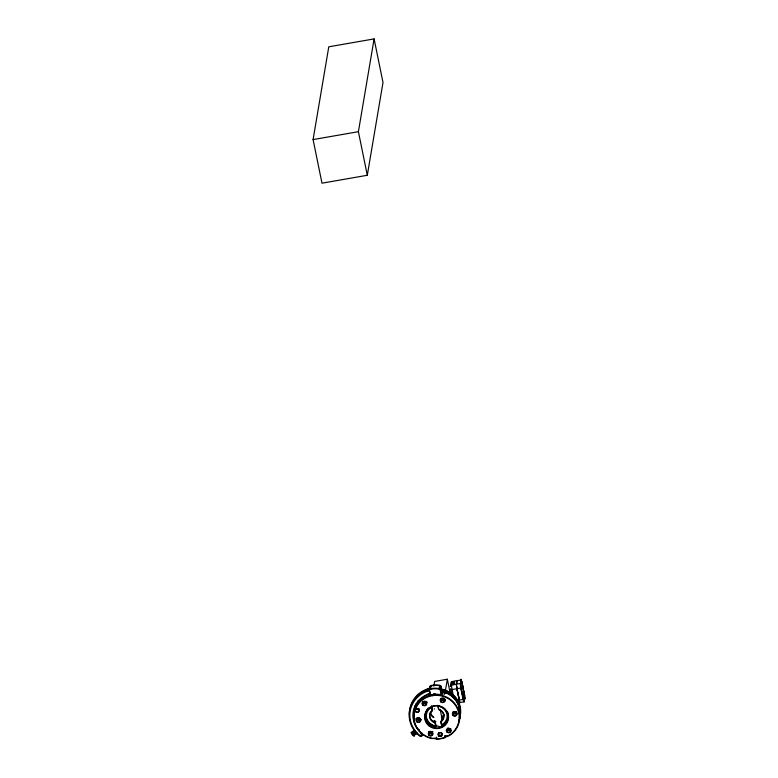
<?xml version="1.0" encoding="UTF-8"?>
<svg xmlns="http://www.w3.org/2000/svg" width="778" height="778" viewBox="0 0 778 778"><rect width="100%" height="100%" fill="white"/><g stroke="black" fill="none" stroke-linecap="round" stroke-linejoin="round"><path stroke-width="1.17" d="M460.722 687.947C460.8 687.412 460.498 673.048 461.529 682.18M464.836 698.333L462.015 682.578M464.709 697.876L463.814 701.377L464.913 697.701M456.462 684.543L457.114 680.721L461.101 680.021M450.618 688.822L451.357 689.658L456.881 688.744L459.448 700.356M417.504 733.314L416.016 732.555L414.499 730.134M429.777 687.46L430.166 687.334A1.391 1.323 9.6 0 1 431.226 685.797A23.817 22.786 9.6 0 1 439.667 685.622L439.706 685.379A24.274 23.233 9.6 0 0 431.109 685.496A1.848 1.77 9.6 0 0 429.689 687.548L429.573 688.229M430.574 688.783L430.642 689.211A1.391 1.323 9.6 0 0 429.582 690.786L430.438 694.987A23.126 22.124 9.6 0 1 441.184 694.735L440.251 690.144A1.391 1.323 9.6 0 0 439.084 689.075L439.706 685.321A1.848 1.77 9.6 0 1 441.262 686.75L442.235 691.525L441.7 694.715L440.727 689.93L441.262 686.75M457.075 680.769L456.307 684.582L456.793 687.237M313.087 139.583L328.783 46.806L374.101 38.9L383 82.497L367.304 175.274L321.985 183.18L313.087 139.583L358.405 131.686L374.101 38.9M427.939 688.754L427.696 690.203A5.553 5.31 9.6 0 0 429.271 689.376L429.514 687.947A5.553 5.31 9.6 0 1 427.939 688.754A27.745 26.549 9.6 0 0 409.461 715.468M420.509 731.981L420.431 732.059A23.933 22.893 9.6 0 1 429.427 693.704A3.054 2.917 9.6 0 1 429.981 693.587L430.02 694.978L429.271 690.047M429.155 690.728A1.848 1.77 9.6 0 1 430.574 688.676L431.109 685.496M433.861 686.147L434.659 681.44L447.35 679.223L450.248 693.431M435.943 726.205A1.857 1.352 79.8 0 0 436.186 726.438L435.184 722.344A6.934 6.632 9.6 0 1 432.539 710.577L431.712 705.724M448.021 713.932A11.33 10.843 9.6 0 1 441.982 725.213A1.857 1.673 65.4 0 1 441.807 725.543L440.795 721.362A6.934 6.632 9.6 0 0 438.617 709.517L438.685 709.098M436.759 737.087L436.429 739.081A23.126 22.124 9.6 0 0 445.493 737.495L445.823 735.511M445.356 690.99L447.35 679.223M453.555 681.975L452.747 682.413L452.592 684.008L454.245 683.619L454.517 682.053L454.352 684.095M454.294 684.163L452.738 684.533L452.728 682.442M453.875 684.241L453.059 684.368L453.331 682.89L453.681 684.601M453.914 684.212L453.564 683.463M453.72 683.337L454.167 682.744M461.159 680.06L460.255 683.969M461.043 687.878L460.965 687.499A4.96 0.496 80.1 0 1 460.955 687.266L464.116 702.019L464.874 698.284M452.981 684.368L454.274 683.58M420.752 732.419A2.733 2.606 9.6 0 1 421.277 733.742L422.036 733.508A3.472 3.316 9.6 0 0 422.007 733.177M429.281 690.125L429.31 690.3A6.292 6.02 9.6 0 1 427.9 691.068A27.006 25.839 9.6 0 0 410.191 711.141A27.006 25.839 9.6 0 0 420.383 735.891L422.182 735.122L422.046 733.479M452.961 682.948L453.603 682.695L453.36 681.975M446.825 729.92L446.183 730.143M409.763 709.322L410.395 709.264M414.236 710.256L413.604 710.285M454.119 681.82L453.603 682.043M452.913 684.222L453.409 684.514M454.138 683.716L454.216 684.202M453.467 681.907L454.099 681.674M453.73 683.113L454.216 683.006M449.392 735.531L449.237 735.58A2.781 0.759 -11.5 0 1 448.322 735.774L445.201 736.328L445.376 737.184M453.486 684.368L453.117 684.426M434.96 693.606L435.019 693.587A4.376 0.652 -12.1 0 1 433.91 693.908L433.735 693.888M440.28 690.135L440.669 689.998A1.848 1.77 9.6 0 0 439.171 688.501A24.274 23.233 9.6 0 0 430.574 688.676M434.221 693.791L434.134 693.801A4.386 0.613 -9.8 0 0 434.669 693.597M461.218 680.536L460.586 683.94M453.506 682.218L454.44 682.16M452.485 683.911L453.311 684.037M456.346 684.193L451.503 685.039A1.391 1.323 9.6 0 0 450.404 686.585L450.987 683.142A1.391 1.323 9.6 0 1 452.086 681.596L452.465 681.907M456.53 684.163L460.518 683.473M457.065 688.715L461.053 688.015L463.416 699.48M463.931 693.986L464.31 693.782M459.224 699.928L456.803 688.092M457.26 700.414L459.428 700.521M463.464 699.364L459.38 700.044L456.881 688.481M458.145 702.845L460.022 702.748L459.331 700.754M460.265 702.476L464.252 701.775M453.866 682.043L453.982 682.637L454.488 682.228M453.195 684.057L453.292 684.533M439.667 685.622A1.391 1.323 9.6 0 1 440.834 686.702L441.175 686.692M410.356 720.224L409.724 720.214M421.423 735.356L421.277 733.742M464.252 693.927L461.957 682.491M413.624 731.923L413.585 731.913A2.334 0.515 51.2 0 0 415.647 734.335A2.334 0.515 51.2 0 0 415.812 733.391M413.702 731.709C411.611 730.571 416.045 736.183 415.287 733.625M413.488 732.584C409.481 729.715 416.142 738.332 414.548 733.926M413.488 732.788C410.794 731.145 417.514 737.612 412.992 733.207M413.458 732.895L412.885 732.429L413.108 733.129M418.661 729.336L418.963 729.696A2.334 0.515 51.2 0 1 418.574 729.317M427.997 688.744L428.211 689.211A27.006 25.839 9.6 0 0 413.04 701.785M414.343 734.033L414.275 733.78M414.907 733.275L415.112 733.946L413.536 731.913A2.334 0.515 51.2 0 1 413.711 730.98M427.9 691.068L427.696 690.271A27.745 26.549 9.6 0 0 409.5 710.8A27.745 26.549 9.6 0 0 419.974 736.231A1.391 1.323 9.6 0 0 422.191 735.093M457.318 681.061L456.997 680.507L452.086 681.596L451.512 686.4L453.418 696.388M451.318 683.629L451.464 684.241M461.753 681.129L461.918 681.898M463.698 700.657L463.445 699.383M459.623 701.367L459.283 700.229M461.364 681.46L461.519 682.141M463.678 700.365L463.62 700.083M463.289 700.433L460.537 687.003M430.642 689.211L430.652 689.24A23.817 22.786 9.6 0 1 439.084 689.075M463.562 700.054L463.494 699.519M461.889 681.732L461.938 682.374M358.405 131.686L367.304 175.274M462.025 682.413L464.447 694.501A4.96 0.496 80.1 0 0 464.427 694.19M454.517 684.455L454.041 682.724L453.467 682.821L453.817 684.533M450.725 689.376L451.668 693.966M444.403 699.228L444.89 701.6M440.834 686.702L441.768 691.292A23.126 22.124 9.6 0 1 458.66 721.614A23.126 22.124 9.6 0 0 441.145 690.903M440.367 710.46L442.215 719.504A3.589 0.797 -42 0 0 441.816 719.135M438.014 705.772L438.773 709.303A7.303 6.992 9.6 0 1 441.068 721.712M437.751 705.364L438.607 709.526M440.795 721.43L441.641 725.553M429.32 690.339L429.767 692.527M435.174 722.412L436.02 726.535A1.284 0.963 -82.9 0 1 435.622 725.903A10.406 9.958 9.6 0 1 431.596 707.28A1.313 0.982 -82.9 0 1 431.693 706.424L432.529 710.586M435.631 725.893L434.99 722.772A7.303 6.992 9.6 0 1 432.237 710.44L431.596 707.28M436.312 738.769L436.137 737.904L433.015 738.448A2.781 0.759 -11.5 0 1 432.14 738.575M464.369 694.102L464.515 694.832M456.939 688.073L456.851 687.869A4.96 0.496 80.1 0 0 456.939 688.316L456.832 688.209M432.218 695.707L432.15 695.211M460.916 686.848L461.014 687.373L460.469 686.595M456.744 687.781L456.491 686.595M464.106 694.88L464.272 695.814M464.563 694.861L464.709 696.038M464.155 695.085L464.233 695.61M460.868 686.809L460.751 686.293M464.573 695.182L464.806 696.962M456.628 687.11L456.569 686.75M456.725 686.896L456.647 686.361M460.702 685.749L460.829 686.322L460.693 685.36M464.359 696.485L464.378 696.728M460.304 685.408L460.284 685.272M456.472 685.982L456.53 685.418M443.557 700.997A11.933 11.417 9.6 0 1 444.452 701.562M416.23 704.43A2.081 1.994 9.6 0 1 416.279 703.711M416.104 706.434A1.848 1.77 9.6 0 1 416.736 704.917M416.444 704.08A1.848 1.77 9.6 0 1 416.531 703.711M415.948 706.696A2.081 1.994 9.6 0 1 416.998 704.421M441.437 689.182A23.126 22.124 9.6 0 1 459.487 718.357M431.207 732.156A23.126 22.124 9.6 0 1 429.621 731.641M414.586 708.884A23.126 22.124 9.6 0 1 414.781 707.299M441.534 689.503A22.659 21.677 9.6 0 1 459.312 717.365M432.442 731.894A22.659 21.677 9.6 0 1 430.837 731.446M414.489 709.03A23.126 22.124 9.6 0 1 415.228 705.928M414.693 711.306A22.659 21.677 9.6 0 1 416.648 703.633M441.194 691.496A22.659 21.677 9.6 0 1 459.39 717.812M443.898 715.079A7.303 6.992 9.6 0 1 441.369 717.617M433.657 717.53A7.303 6.992 9.6 0 1 430.253 712.356M443.849 714.437A6.934 6.632 9.6 0 1 441.632 717.112M433.832 717.335A6.934 6.632 9.6 0 1 430.604 712.424M439.969 709.303A4.444 1.011 15.7 0 1 439.852 709.468M434.007 721.187A3.589 0.904 19.2 0 1 434.756 720.516M435.913 721.712A4.473 1.585 15.5 0 1 435.019 721.187M442.381 719.757A4.473 2.198 -25.4 0 1 441.816 720.934M437.751 705.374A1.313 0.797 66 0 1 438.131 706.142A10.406 9.958 9.6 0 1 441.7 724.833A1.284 0.778 66 0 1 441.641 725.524M454.313 713.027A3.696 3.54 9.6 0 1 453.146 712.424M458.573 707.854A3.696 3.54 9.6 0 1 459.069 710.285M456.355 712.813A3.472 3.316 9.6 0 1 453.195 712.094M456.297 711.734A3.472 3.316 9.6 0 1 454.264 711.5M458.689 706.959A3.472 3.316 9.6 0 1 458.971 707.64M450.151 729.832A3.696 3.54 9.6 0 1 447.603 729.394M450.122 729.55A3.472 3.316 9.6 0 1 447.632 729.074M449.276 728.451A3.472 3.316 9.6 0 1 447.817 727.945M447.865 718.609A11.563 11.057 9.6 0 1 443.081 724.299M432.558 725.008A11.563 11.057 9.6 0 1 425.41 714.788M441.398 724.6A4.104 1.196 10.6 0 1 442.429 726.487A4.104 1.196 10.6 0 1 436.75 725.796M447.554 718.853A11.33 10.843 9.6 0 1 442.945 724.221M429.164 722.733A11.33 10.843 9.6 0 1 425.624 714.904M447.438 711.491A11.563 11.057 9.6 0 1 441.778 725.738M436.157 726.72A11.563 11.057 9.6 0 1 426.111 719.689A11.563 11.057 9.6 0 1 428.299 708.068M435.904 726.273A11.33 10.843 9.6 0 1 425.994 712.259M436.38 726.175A4.133 1.216 9.1 0 1 435.768 725.893M434.231 709.147A4.172 1.109 -38.7 0 1 434.552 708.855M444.744 699.412A3.696 3.54 9.6 0 1 441.214 699.052M441.525 692.994A3.696 3.54 9.6 0 1 445.755 693.548M444.695 699.13A3.472 3.316 9.6 0 1 441.466 698.877M441.427 693.247A3.472 3.316 9.6 0 1 442.371 692.858M444.16 692.867A3.472 3.316 9.6 0 1 444.656 693.042M443.771 698.265A3.472 3.316 9.6 0 1 443.266 698.265M441.612 692.119A3.472 3.316 9.6 0 1 446.086 692.799M432.296 732.934A3.696 3.54 9.6 0 1 429.038 732.263M432.247 732.652A3.472 3.316 9.6 0 1 428.892 731.767M431.411 731.631A3.472 3.316 9.6 0 1 429.913 731.232M420.665 719.242A3.696 3.54 9.6 0 1 416.502 718.405M420.071 719.261A3.472 3.316 9.6 0 1 416.911 718.551M419.78 718.094A3.472 3.316 9.6 0 1 417.767 717.715M426.85 702.466A3.696 3.54 9.6 0 1 423.086 702.213M426.801 702.184A3.472 3.316 9.6 0 1 423.563 702.164M426.14 701.357A3.472 3.316 9.6 0 1 424.632 701.348M443.227 724.513A4.133 1.488 -21.7 0 1 442.857 725.096M419.002 730.153A2.334 0.515 51.2 0 1 418.331 729.365M428.328 694.064A4.279 1.507 -15 0 1 428.26 693.655M429.631 694.696A4.269 1.06 -22.7 0 1 428.445 694.277M430.711 694.54A4.337 0.622 -11.8 0 1 429.826 694.628M430.458 694.073A2.315 2.208 9.6 0 0 429.699 694.17A23.194 22.192 9.6 0 0 414.061 718.998M429.456 694.871A4.347 1.079 -22.9 0 1 429.271 693.451M430.37 694.569A4.376 0.652 -12.1 0 1 429.573 694.637M414.197 711.714A23.126 22.124 9.6 0 1 415.471 705.335M430.127 694.316A23.126 22.124 9.6 0 1 430.681 694.17M416.911 704.032A1.848 1.77 9.6 0 0 416.249 705.422A1.848 1.77 9.6 0 1 416.814 704.109M419.031 708.972A3.365 0.827 43.2 0 1 418.068 708.291M418.934 709.069A1.799 1.721 9.6 0 1 415.987 708.359M415.89 707.63A1.799 1.721 9.6 0 1 416.629 706.395M422.415 734.043A1.391 1.323 9.6 0 1 422.046 734.704M429.641 688.54A6.292 6.02 9.6 0 1 428.211 689.211M414.343 709.497A23.194 22.192 9.6 0 1 415.267 706.239M417.591 701.717A23.194 22.192 9.6 0 1 418.603 700.336M414.207 735.074A2.451 0.545 51.2 0 1 413.458 735.492A2.451 0.545 51.2 0 1 411.299 732.477A2.451 0.545 51.2 0 1 413.011 733.401M414.042 735.414A2.217 0.496 51.2 0 1 413.069 735.356A2.217 0.496 51.2 0 1 411.27 732.75A2.217 0.496 51.2 0 1 412.719 733.479M426.043 715.867A11.641 11.135 9.6 0 1 425.712 714.223M425.916 715.099A11.563 11.057 9.6 0 1 425.78 714.272M446.737 720.661A12.409 11.864 9.6 0 1 445.434 721.916M425.965 717.51A12.409 11.864 9.6 0 1 425.128 714.963L424.963 714.972A12.604 12.059 9.6 0 0 425.79 717.569M446.893 720.768A12.604 12.059 9.6 0 1 445.57 722.033M431.809 738.536A23.126 22.124 9.6 0 1 415.948 706.735A23.126 22.124 9.6 0 1 451.814 700.482A23.126 22.124 9.6 0 1 449.577 735.434M432.918 731.709A2.081 1.994 9.6 0 1 429.339 731.719M450.88 728.782A2.081 1.994 9.6 0 1 447.467 728.558M456.764 712.21A2.081 1.994 9.6 0 1 453.263 711.481M426.752 701.513A2.081 1.994 9.6 0 1 423.106 701.386M420.509 718.532A2.081 1.994 9.6 0 1 416.959 717.666M432.519 733.751A3.472 3.316 9.6 0 1 428.736 733.08M432.218 732.788A3.472 3.316 9.6 0 1 428.873 731.904M449.908 730.805A3.472 3.316 9.6 0 1 446.523 729.56M450.102 729.676A3.472 3.316 9.6 0 1 447.836 729.336M456.628 713.912A3.472 3.316 9.6 0 1 453.039 713.397M458.621 710.265A3.472 3.316 9.6 0 1 458.631 711.5M456.336 712.94A3.472 3.316 9.6 0 1 453.175 712.23M426.772 702.32A3.472 3.316 9.6 0 1 423.31 702.164M442.157 733.314A1.848 1.77 9.6 0 1 439.881 735.161A1.848 1.77 9.6 0 1 438.743 732.487M445.23 735.58A3.929 1.07 -11.5 0 1 444.569 736.523M445.434 735.638A4.162 1.138 -11.5 0 1 444.646 736.338M445.502 735.56A4.143 1.245 -17.2 0 1 445.045 736.28M425.867 703.711A3.472 3.316 9.6 0 1 422.755 703.04M422.512 698.099A3.472 3.316 9.6 0 1 422.901 697.788M421.238 719.708A3.472 3.316 9.6 0 1 415.841 718.58M444.617 698.693A2.081 1.994 9.6 0 1 441.233 698.226M445.356 699.869A3.472 3.316 9.6 0 1 440.27 699.247M441.457 694.375A3.472 3.316 9.6 0 1 442.381 694.064M443.868 694.112A3.472 3.316 9.6 0 1 444.569 694.355M421.297 732.866A22.659 21.677 9.6 0 0 458.68 722.062A22.659 21.677 9.6 0 0 429.757 696.271A22.659 21.677 9.6 0 0 421.297 732.866M429.048 735.375A2.315 2.208 9.6 0 0 432.85 734.238A2.315 2.208 9.6 0 0 429.874 731.631A2.315 2.208 9.6 0 0 429.048 735.375M429.213 735.142A2.081 1.994 9.6 0 0 432.636 734.121A2.081 1.994 9.6 0 0 429.962 731.777A2.081 1.994 9.6 0 0 429.213 735.142M447.185 732.215A2.315 2.208 9.6 0 0 450.987 731.077A2.315 2.208 9.6 0 0 448.011 728.471A2.315 2.208 9.6 0 0 447.185 732.215M447.35 731.981A2.081 1.994 9.6 0 0 450.773 730.96A2.081 1.994 9.6 0 0 448.089 728.616A2.081 1.994 9.6 0 0 447.35 731.981M453.166 715.527A2.315 2.208 9.6 0 0 456.968 714.389A2.315 2.208 9.6 0 0 453.992 711.782A2.315 2.208 9.6 0 0 453.166 715.527M453.331 715.303A2.081 1.994 9.6 0 0 456.754 714.272A2.081 1.994 9.6 0 0 454.07 711.928A2.081 1.994 9.6 0 0 453.331 715.303M441.019 702.009A2.315 2.208 9.6 0 0 444.822 700.871A2.315 2.208 9.6 0 0 441.846 698.265A2.315 2.208 9.6 0 0 441.019 702.009M422.892 705.169A2.315 2.208 9.6 0 0 426.694 704.032A2.315 2.208 9.6 0 0 423.709 701.425A2.315 2.208 9.6 0 0 422.892 705.169M423.057 704.946A2.081 1.994 9.6 0 0 426.47 703.915A2.081 1.994 9.6 0 0 423.796 701.571A2.081 1.994 9.6 0 0 423.057 704.946M416.901 721.848A2.315 2.208 9.6 0 0 420.704 720.71A2.315 2.208 9.6 0 0 417.728 718.113A2.315 2.208 9.6 0 0 416.901 721.848M417.066 721.624A2.081 1.994 9.6 0 0 420.49 720.603A2.081 1.994 9.6 0 0 417.815 718.259A2.081 1.994 9.6 0 0 417.066 721.624M438.948 735.764A1.848 1.77 9.6 0 0 441.962 734.772A1.848 1.77 9.6 0 0 439.521 732.759A1.848 1.77 9.6 0 0 438.948 735.764M438.821 736.027A2.081 1.994 9.6 0 0 442.186 734.85A2.081 1.994 9.6 0 0 439.405 732.623A2.081 1.994 9.6 0 0 438.821 736.027M415.88 711.88A2.033 1.945 9.6 0 0 419.225 710.878A2.033 1.945 9.6 0 0 416.609 708.583A2.033 1.945 9.6 0 0 415.88 711.88M416.045 711.646A1.799 1.721 9.6 0 0 419.011 710.761A1.799 1.721 9.6 0 0 416.687 708.729A1.799 1.721 9.6 0 0 416.045 711.646M429.125 725.271A11.563 11.057 9.6 0 0 447.963 719.076A11.563 11.057 9.6 0 0 432.714 706.453A11.563 11.057 9.6 0 0 429.125 725.271M428.804 725.738A12.02 11.505 9.6 0 0 448.391 719.29A12.02 11.505 9.6 0 0 432.529 706.161A12.02 11.505 9.6 0 0 428.804 725.738M441.184 701.775A2.081 1.994 9.6 0 0 444.608 700.754A2.081 1.994 9.6 0 0 441.923 698.411A2.081 1.994 9.6 0 0 441.184 701.775"/></g></svg>
